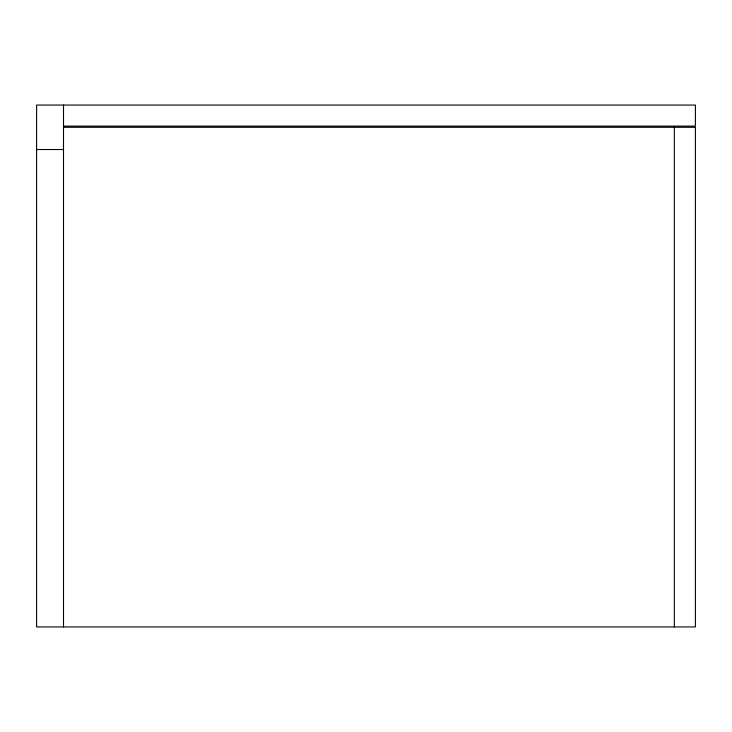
<?xml version="1.0" encoding="UTF-8"?>
<svg xmlns="http://www.w3.org/2000/svg" width="732" height="732" viewBox="0 0 732 732"><rect width="100%" height="100%" fill="white"/><g stroke="black" fill="none" stroke-linecap="round" stroke-linejoin="round"><path stroke-width="1.1" d="M63.51 126.114L695.4 126.114L695.4 105.051L36.6 105.051L36.6 626.949L695.4 626.949L695.4 127.286L63.51 127.286M36.6 149.52L63.51 149.52M674.337 127.286L674.337 626.949M63.51 105.051L63.51 626.949"/></g></svg>
